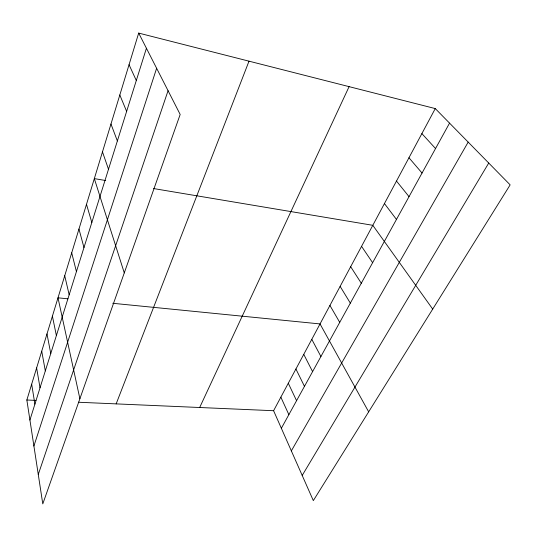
<?xml version="1.0" encoding="UTF-8"?>
<svg xmlns="http://www.w3.org/2000/svg" width="537" height="537" viewBox="0 0 537 537"><rect width="100%" height="100%" fill="white"/><g stroke="black" fill="none" stroke-linecap="round" stroke-linejoin="round"><path stroke-width="0.81" d="M138.687 33.086L180.17 114.462L42.785 503.914L26.85 400.005L138.687 33.086L435.272 108.581L510.15 184.862L313.326 500.618L273.595 410.718L435.272 108.581M29.924 420.041L146.42 48.243M33.905 446.019L156.623 68.273M38.268 474.48L168.061 90.706M116.16 403.884L249.014 61.164M199.683 407.509L349.097 86.645M281.354 428.278L449.55 123.127M291.349 450.885L468.177 142.104M302.203 475.446L488.73 163.04M26.85 400.005L35.945 400.401M78.315 402.24L273.595 410.718M67.944 298.82L57.996 297.827L79.885 398.743M112.75 303.284L320.032 323.932L368.664 411.845M105.682 180.526L94.331 178.62L124.282 272.903M153.582 188.554L372.806 225.312L432.708 309.104M421.881 133.612L435.541 148.541M408.959 157.757L422.042 173.035M396.487 181.056L409.026 196.649M384.445 203.563L396.467 219.438M361.555 246.342L372.618 262.7M350.668 266.688L361.294 283.247M340.129 286.382L350.339 303.13M329.926 305.452L339.733 322.361M311.789 339.344L320.911 356.514M303.754 354.36L312.581 371.624M295.921 368.993L304.466 386.345M288.295 383.25L296.565 400.683M129.048 64.709L136.304 80.523M280.851 397.158L288.866 414.658M119.818 94.995L126.631 111.394M110.971 124.027L117.368 140.949M102.48 151.877L108.494 169.269M86.497 204.322L91.82 222.499M78.959 229.037L83.967 247.544M71.71 252.833L76.422 271.628M64.729 275.743L69.166 294.793M52.404 316.159L56.378 335.605M46.988 333.94L50.76 353.534M41.732 351.191L45.316 370.919M36.623 367.939L40.027 387.788M31.67 384.203L34.898 404.153"/></g></svg>
